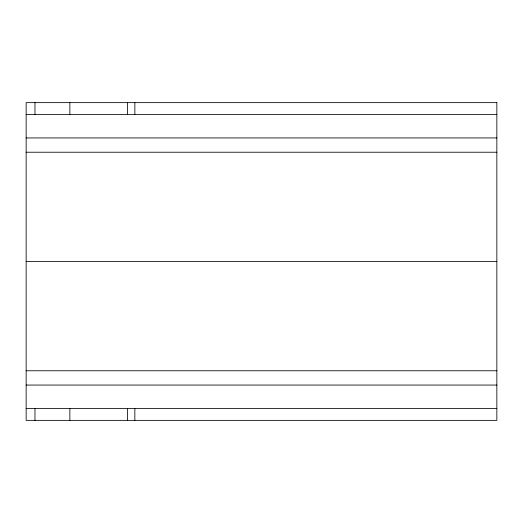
<?xml version="1.0" encoding="UTF-8"?>
<svg xmlns="http://www.w3.org/2000/svg" width="523" height="523" viewBox="0 0 523 523"><rect width="100%" height="100%" fill="white"/><g stroke="black" fill="none" stroke-linecap="round" stroke-linejoin="round"><path stroke-width="0.78" d="M26.15 114.406L496.85 114.406M26.15 137.941L496.85 137.941M26.15 152.226L496.85 152.226M26.15 261.5L496.85 261.5M26.15 370.774L496.85 370.774M26.15 385.059L496.85 385.059M26.15 408.594L496.85 408.594M134.856 102.639L134.856 114.406M134.856 408.594L134.856 420.361M127.507 102.639L127.507 114.406M127.507 408.594L127.507 420.361M69.86 102.639L69.86 114.406M69.86 408.594L69.86 420.361M34.969 102.639L34.969 114.406M34.969 408.594L34.969 420.361M496.85 102.639L26.15 102.639L26.15 420.361L496.85 420.361L496.85 102.639"/></g></svg>
